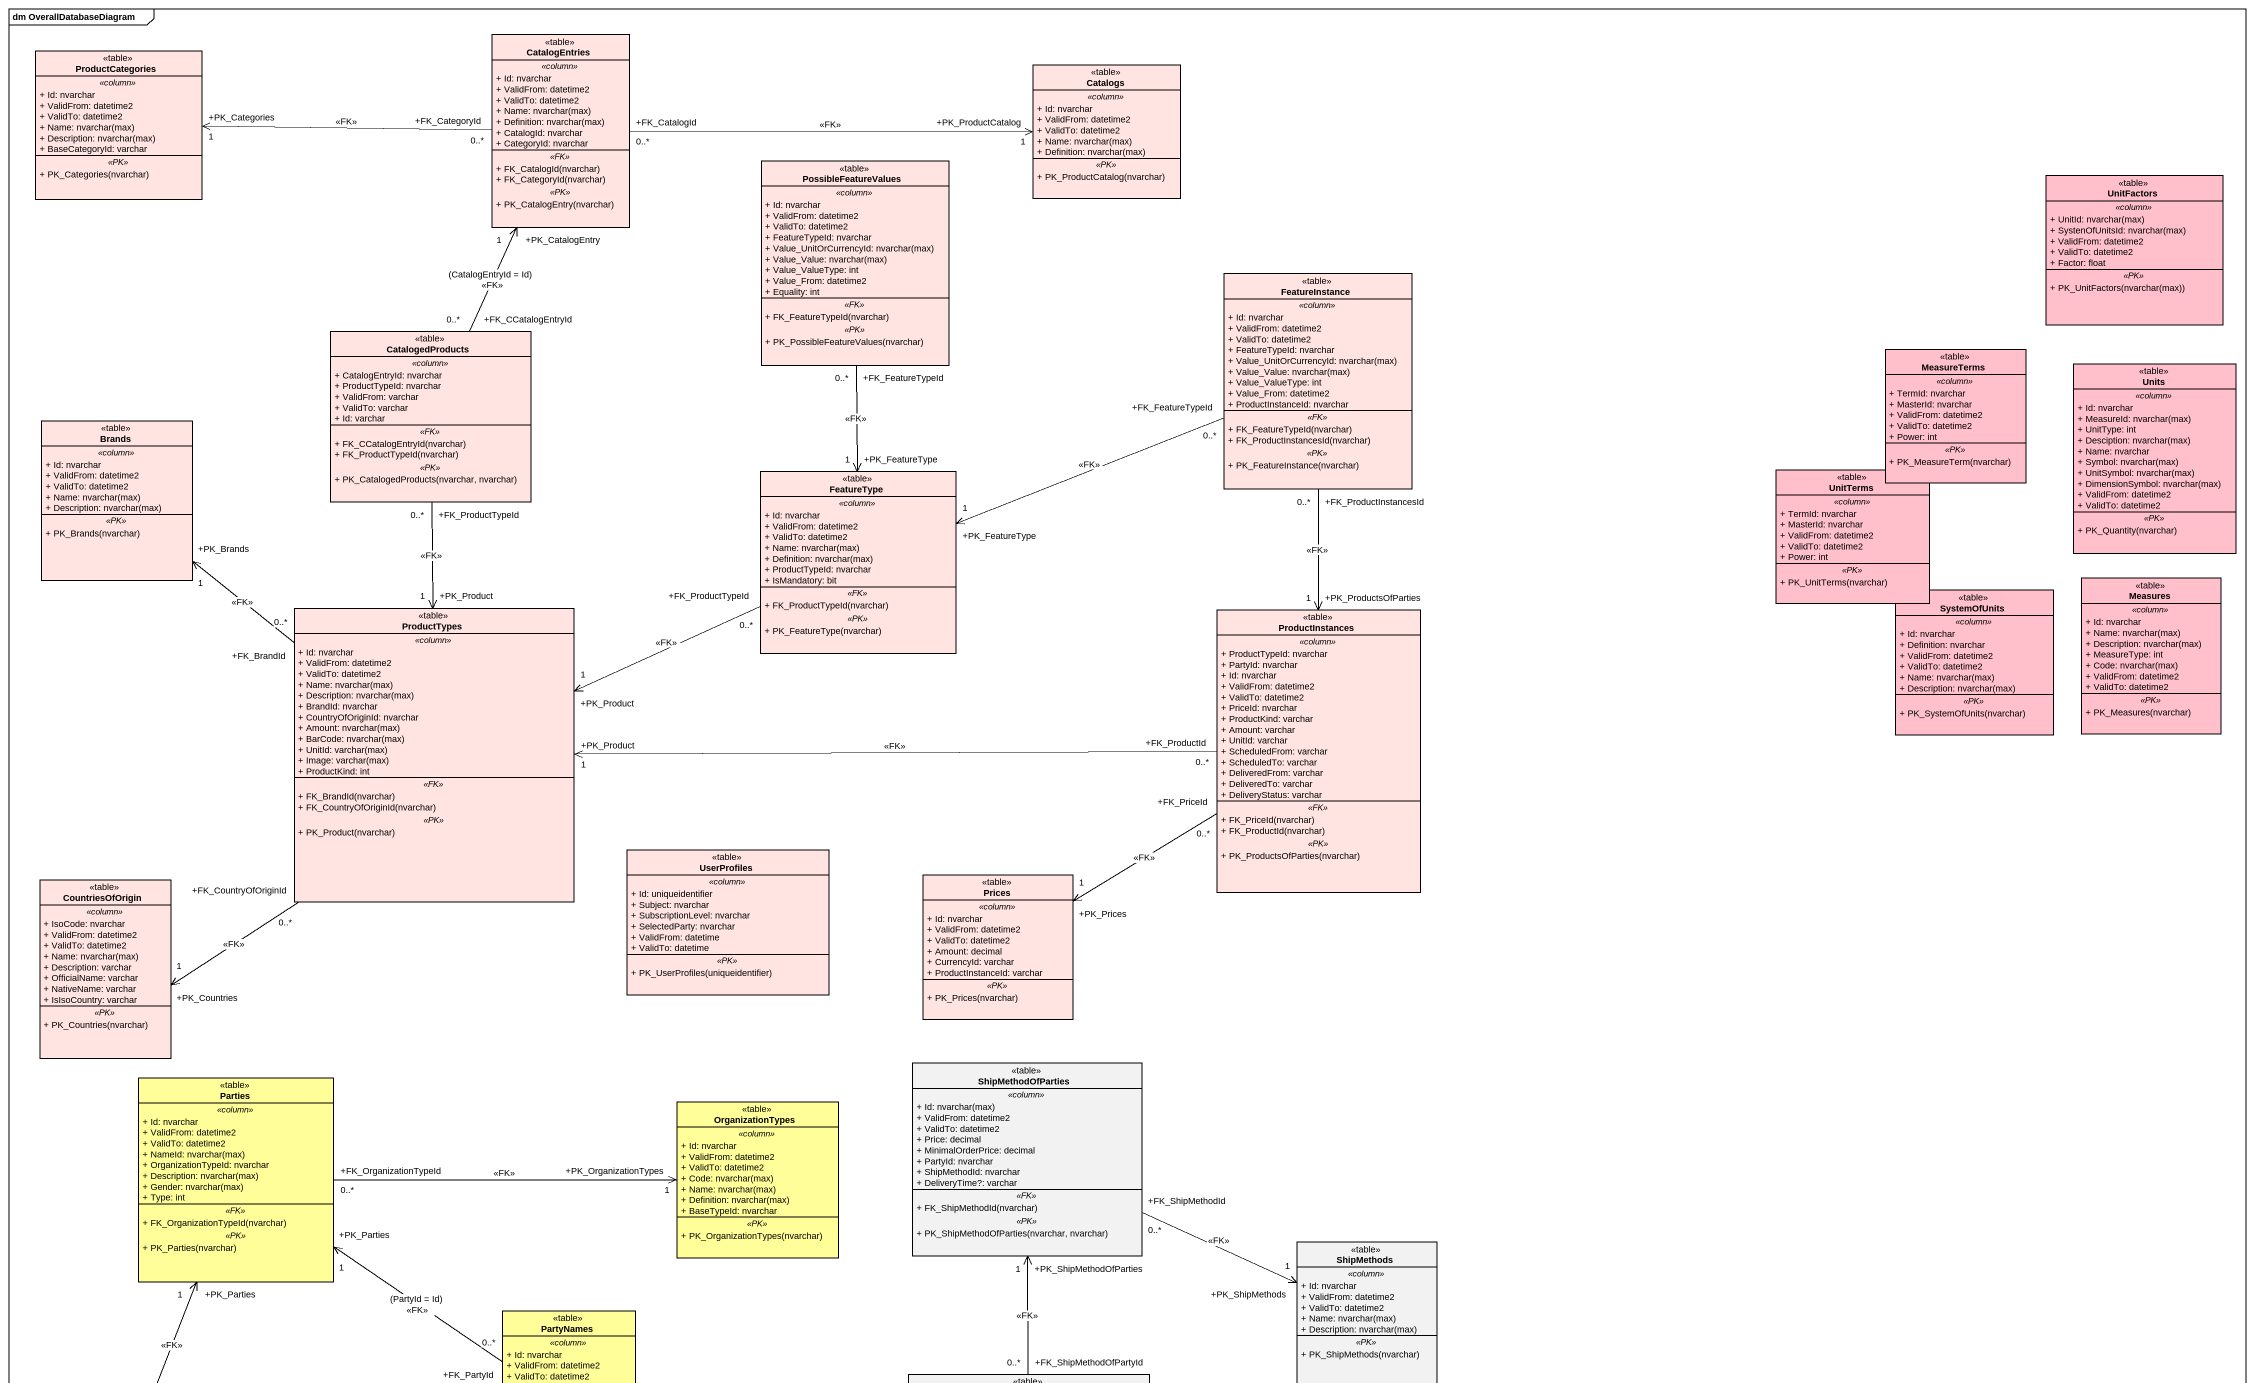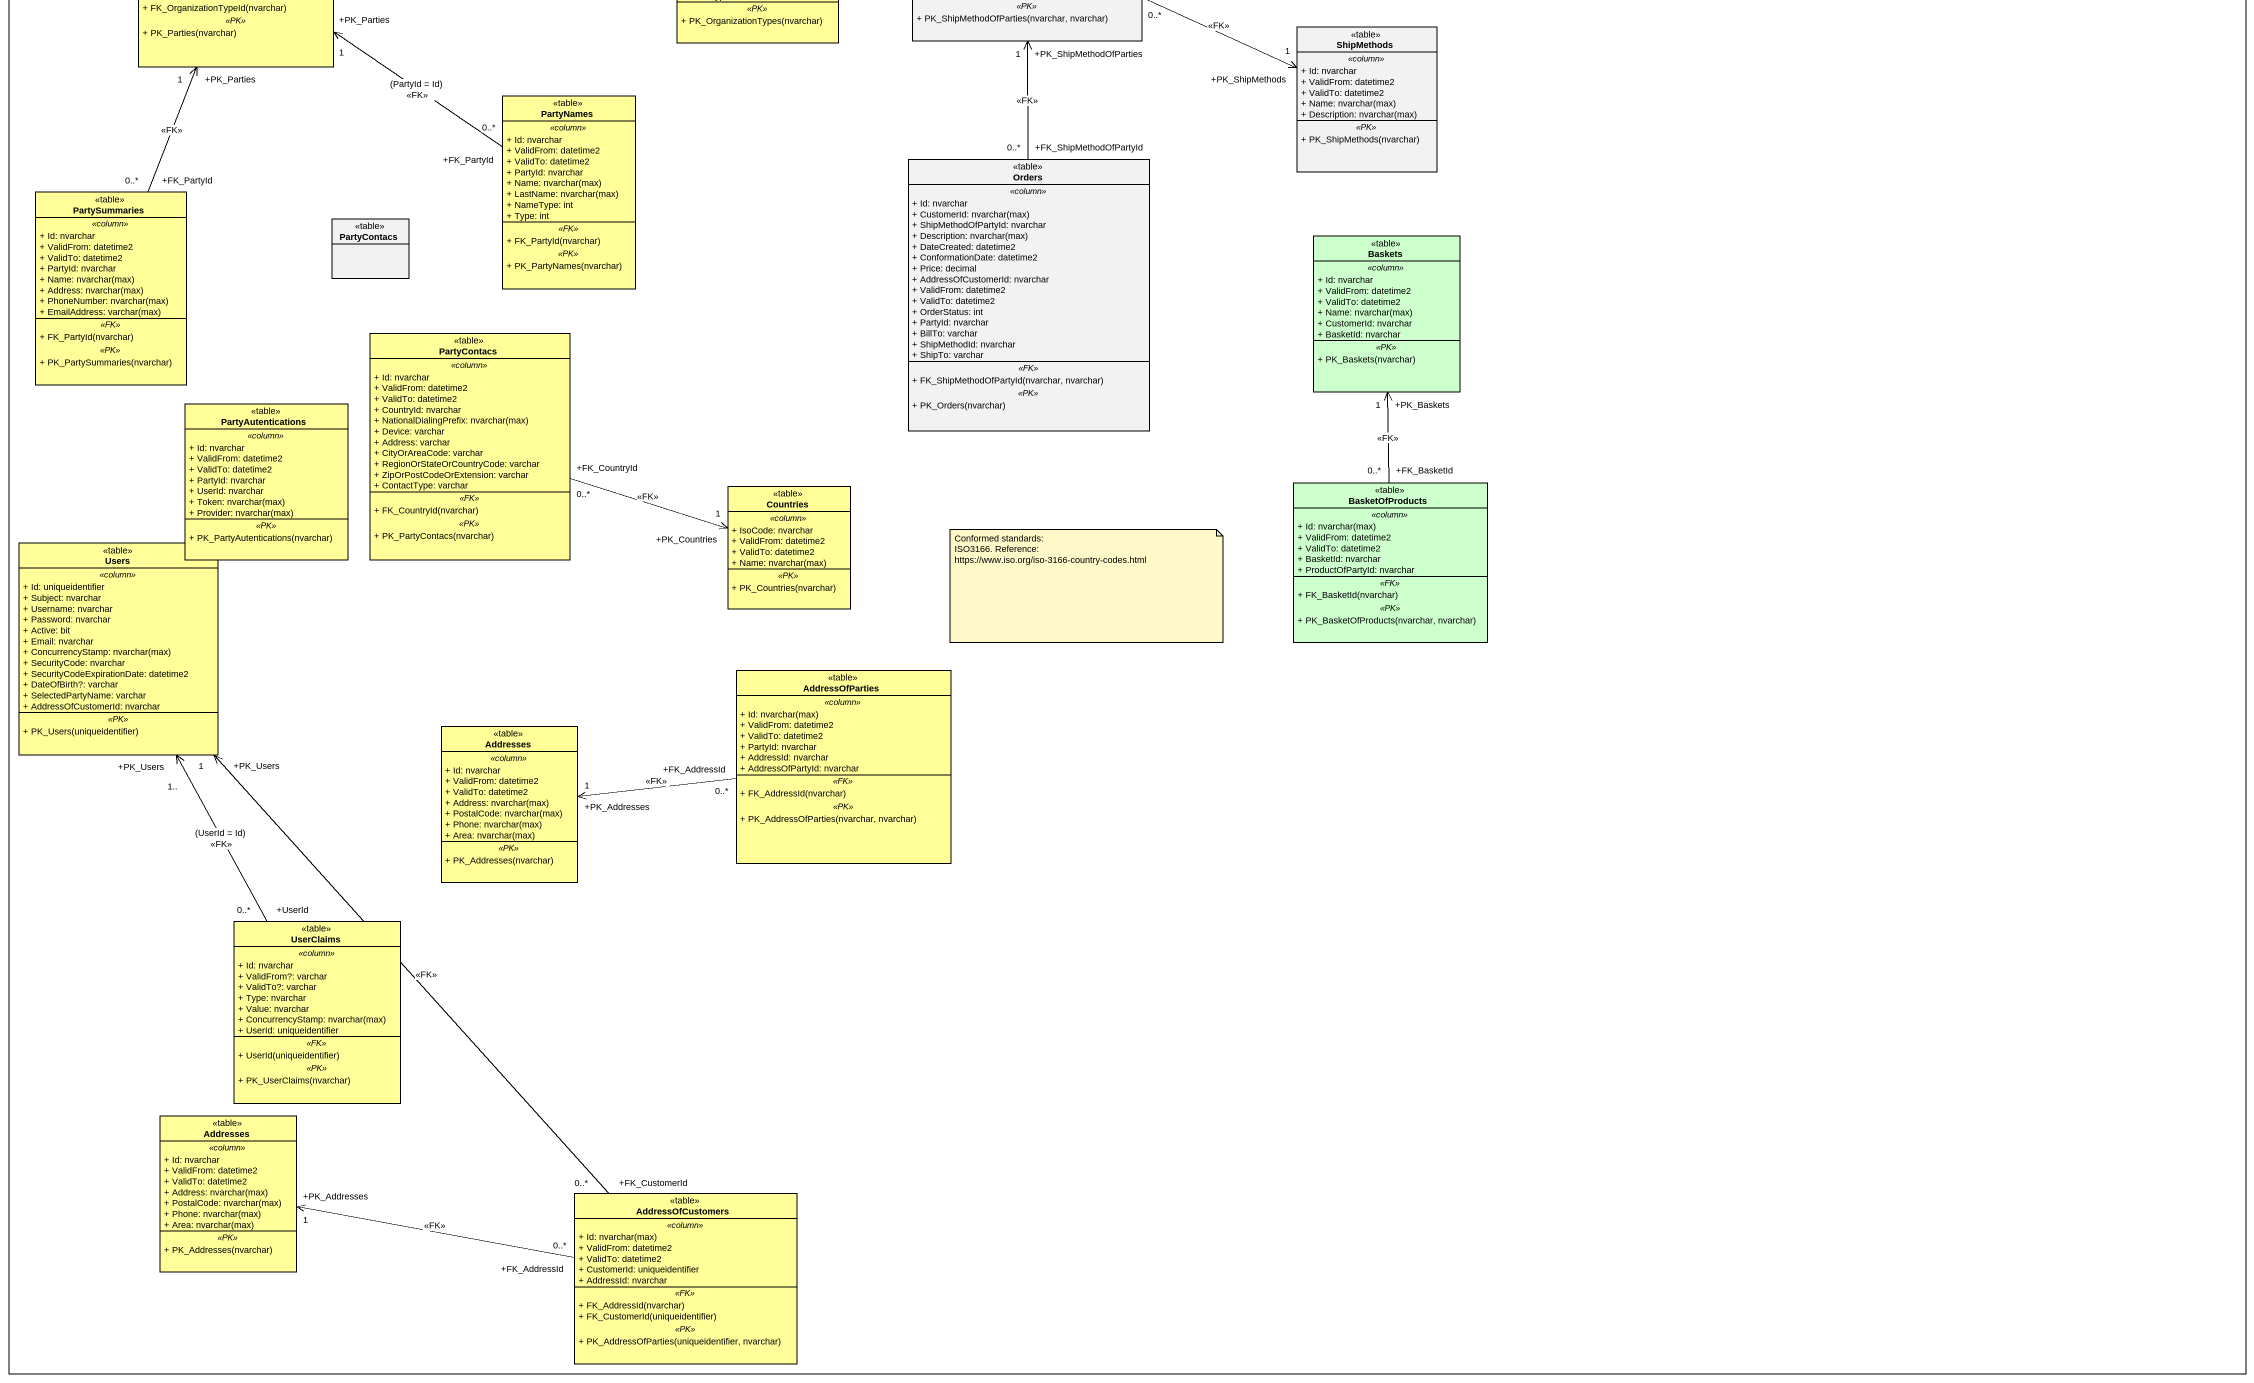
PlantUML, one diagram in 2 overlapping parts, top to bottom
@startuml
mainframe dm OverallDatabaseDiagram
hide circle
hide empty members
skinparam classAttributeIconSize 0
class ProductCategories <<table>> #FFE4E1 {
  .. <<column>> ..
  + Id: nvarchar
  + ValidFrom: datetime2
  + ValidTo: datetime2
  {field} + Name: nvarchar(max)
  {field} + Description: nvarchar(max)
  + BaseCategoryId: varchar
  .. <<PK>> ..
  + PK_Categories(nvarchar)
}
class CatalogEntries <<table>> #FFE4E1 {
  .. <<column>> ..
  + Id: nvarchar
  + ValidFrom: datetime2
  + ValidTo: datetime2
  {field} + Name: nvarchar(max)
  {field} + Definition: nvarchar(max)
  + CatalogId: nvarchar
  + CategoryId: nvarchar
  .. <<FK>> ..
  + FK_CatalogId(nvarchar)
  + FK_CategoryId(nvarchar)
  .. <<PK>> ..
  + PK_CatalogEntry(nvarchar)
}
class Catalogs <<table>> #FFE4E1 {
  .. <<column>> ..
  + Id: nvarchar
  + ValidFrom: datetime2
  + ValidTo: datetime2
  {field} + Name: nvarchar(max)
  {field} + Definition: nvarchar(max)
  .. <<PK>> ..
  + PK_ProductCatalog(nvarchar)
}
class PossibleFeatureValues <<table>> #FFE4E1 {
  .. <<column>> ..
  + Id: nvarchar
  + ValidFrom: datetime2
  + ValidTo: datetime2
  + FeatureTypeId: nvarchar
  {field} + Value_UnitOrCurrencyId: nvarchar(max)
  {field} + Value_Value: nvarchar(max)
  + Value_ValueType: int
  + Value_From: datetime2
  + Equality: int
  .. <<FK>> ..
  + FK_FeatureTypeId(nvarchar)
  .. <<PK>> ..
  + PK_PossibleFeatureValues(nvarchar)
}
class UnitFactors <<table>> #FFC0CB {
  .. <<column>> ..
  {field} + UnitId: nvarchar(max)
  {field} + SystenOfUnitsId: nvarchar(max)
  + ValidFrom: datetime2
  + ValidTo: datetime2
  + Factor: float
  .. <<PK>> ..
  + PK_UnitFactors(nvarchar(max))
}
class FeatureInstance <<table>> #FFE4E1 {
  .. <<column>> ..
  + Id: nvarchar
  + ValidFrom: datetime2
  + ValidTo: datetime2
  + FeatureTypeId: nvarchar
  {field} + Value_UnitOrCurrencyId: nvarchar(max)
  {field} + Value_Value: nvarchar(max)
  + Value_ValueType: int
  + Value_From: datetime2
  + ProductInstanceId: nvarchar
  .. <<FK>> ..
  + FK_FeatureTypeId(nvarchar)
  + FK_ProductInstancesId(nvarchar)
  .. <<PK>> ..
  + PK_FeatureInstance(nvarchar)
}
class CatalogedProducts <<table>> #FFE4E1 {
  .. <<column>> ..
  + CatalogEntryId: nvarchar
  + ProductTypeId: nvarchar
  + ValidFrom: varchar
  + ValidTo: varchar
  + Id: varchar
  .. <<FK>> ..
  + FK_CCatalogEntryId(nvarchar)
  + FK_ProductTypeId(nvarchar)
  .. <<PK>> ..
  + PK_CatalogedProducts(nvarchar, nvarchar)
}
class MeasureTerms <<table>> #FFC0CB {
  .. <<column>> ..
  + TermId: nvarchar
  + MasterId: nvarchar
  + ValidFrom: datetime2
  + ValidTo: datetime2
  + Power: int
  .. <<PK>> ..
  + PK_MeasureTerm(nvarchar)
}
class Units <<table>> #FFC0CB {
  .. <<column>> ..
  + Id: nvarchar
  {field} + MeasureId: nvarchar(max)
  + UnitType: int
  {field} + Desciption: nvarchar(max)
  + Name: nvarchar
  {field} + Symbol: nvarchar(max)
  {field} + UnitSymbol: nvarchar(max)
  {field} + DimensionSymbol: nvarchar(max)
  + ValidFrom: datetime2
  + ValidTo: datetime2
  .. <<PK>> ..
  + PK_Quantity(nvarchar)
}
class Brands <<table>> #FFE4E1 {
  .. <<column>> ..
  + Id: nvarchar
  + ValidFrom: datetime2
  + ValidTo: datetime2
  {field} + Name: nvarchar(max)
  {field} + Description: nvarchar(max)
  .. <<PK>> ..
  + PK_Brands(nvarchar)
}
class FeatureType <<table>> #FFE4E1 {
  .. <<column>> ..
  + Id: nvarchar
  + ValidFrom: datetime2
  + ValidTo: datetime2
  {field} + Name: nvarchar(max)
  {field} + Definition: nvarchar(max)
  + ProductTypeId: nvarchar
  + IsMandatory: bit
  .. <<FK>> ..
  + FK_ProductTypeId(nvarchar)
  .. <<PK>> ..
  + PK_FeatureType(nvarchar)
}
class UnitTerms <<table>> #FFC0CB {
  .. <<column>> ..
  + TermId: nvarchar
  + MasterId: nvarchar
  + ValidFrom: datetime2
  + ValidTo: datetime2
  + Power: int
  .. <<PK>> ..
  + PK_UnitTerms(nvarchar)
}
class SystemOfUnits <<table>> #FFC0CB {
  .. <<column>> ..
  + Id: nvarchar
  + Definition: nvarchar
  + ValidFrom: datetime2
  + ValidTo: datetime2
  {field} + Name: nvarchar(max)
  {field} + Description: nvarchar(max)
  .. <<PK>> ..
  + PK_SystemOfUnits(nvarchar)
}
class Measures <<table>> #FFC0CB {
  .. <<column>> ..
  + Id: nvarchar
  {field} + Name: nvarchar(max)
  {field} + Description: nvarchar(max)
  + MeasureType: int
  {field} + Code: nvarchar(max)
  + ValidFrom: datetime2
  + ValidTo: datetime2
  .. <<PK>> ..
  + PK_Measures(nvarchar)
}
class ProductTypes <<table>> #FFE4E1 {
  .. <<column>> ..
  + Id: nvarchar
  + ValidFrom: datetime2
  + ValidTo: datetime2
  {field} + Name: nvarchar(max)
  {field} + Description: nvarchar(max)
  + BrandId: nvarchar
  + CountryOfOriginId: nvarchar
  {field} + Amount: nvarchar(max)
  {field} + BarCode: nvarchar(max)
  {field} + UnitId: varchar(max)
  {field} + Image: varchar(max)
  + ProductKind: int
  .. <<FK>> ..
  + FK_BrandId(nvarchar)
  + FK_CountryOfOriginId(nvarchar)
  .. <<PK>> ..
  + PK_Product(nvarchar)
}
class ProductInstances <<table>> #FFE4E1 {
  .. <<column>> ..
  + ProductTypeId: nvarchar
  + PartyId: nvarchar
  + Id: nvarchar
  + ValidFrom: datetime2
  + ValidTo: datetime2
  + PriceId: nvarchar
  + ProductKind: varchar
  + Amount: varchar
  + UnitId: varchar
  + ScheduledFrom: varchar
  + ScheduledTo: varchar
  + DeliveredFrom: varchar
  + DeliveredTo: varchar
  + DeliveryStatus: varchar
  .. <<FK>> ..
  + FK_PriceId(nvarchar)
  + FK_ProductId(nvarchar)
  .. <<PK>> ..
  + PK_ProductsOfParties(nvarchar)
}
class UserProfiles <<table>> #FFE4E1 {
  .. <<column>> ..
  + Id: uniqueidentifier
  + Subject: nvarchar
  + SubscriptionLevel: nvarchar
  + SelectedParty: nvarchar
  + ValidFrom: datetime
  + ValidTo: datetime
  .. <<PK>> ..
  + PK_UserProfiles(uniqueidentifier)
}
class CountriesOfOrigin <<table>> #FFE4E1 {
  .. <<column>> ..
  + IsoCode: nvarchar
  + ValidFrom: datetime2
  + ValidTo: datetime2
  {field} + Name: nvarchar(max)
  + Description: varchar
  + OfficialName: varchar
  + NativeName: varchar
  + IsIsoCountry: varchar
  .. <<PK>> ..
  + PK_Countries(nvarchar)
}
class Prices <<table>> #FFE4E1 {
  .. <<column>> ..
  + Id: nvarchar
  + ValidFrom: datetime2
  + ValidTo: datetime2
  + Amount: decimal
  + CurrencyId: varchar
  + ProductInstanceId: varchar
  .. <<PK>> ..
  + PK_Prices(nvarchar)
}
class Parties <<table>> #FFFE99 {
  .. <<column>> ..
  + Id: nvarchar
  + ValidFrom: datetime2
  + ValidTo: datetime2
  {field} + NameId: nvarchar(max)
  + OrganizationTypeId: nvarchar
  {field} + Description: nvarchar(max)
  {field} + Gender: nvarchar(max)
  + Type: int
  .. <<FK>> ..
  + FK_OrganizationTypeId(nvarchar)
  .. <<PK>> ..
  + PK_Parties(nvarchar)
}
class ShipMethodOfParties <<table>> {
  .. <<column>> ..
  {field} + Id: nvarchar(max)
  + ValidFrom: datetime2
  + ValidTo: datetime2
  + Price: decimal
  + MinimalOrderPrice: decimal
  + PartyId: nvarchar
  + ShipMethodId: nvarchar
  + DeliveryTime?: varchar
  .. <<FK>> ..
  + FK_ShipMethodId(nvarchar)
  .. <<PK>> ..
  + PK_ShipMethodOfParties(nvarchar, nvarchar)
}
class OrganizationTypes <<table>> #FFFE99 {
  .. <<column>> ..
  + Id: nvarchar
  + ValidFrom: datetime2
  + ValidTo: datetime2
  {field} + Code: nvarchar(max)
  {field} + Name: nvarchar(max)
  {field} + Definition: nvarchar(max)
  + BaseTypeId: nvarchar
  .. <<PK>> ..
  + PK_OrganizationTypes(nvarchar)
}
class ShipMethods <<table>> {
  .. <<column>> ..
  + Id: nvarchar
  + ValidFrom: datetime2
  + ValidTo: datetime2
  {field} + Name: nvarchar(max)
  {field} + Description: nvarchar(max)
  .. <<PK>> ..
  + PK_ShipMethods(nvarchar)
}
class PartyNames <<table>> #FFFE99 {
  .. <<column>> ..
  + Id: nvarchar
  + ValidFrom: datetime2
  + ValidTo: datetime2
  + PartyId: nvarchar
  {field} + Name: nvarchar(max)
  {field} + LastName: nvarchar(max)
  + NameType: int
  + Type: int
  .. <<FK>> ..
  + FK_PartyId(nvarchar)
  .. <<PK>> ..
  + PK_PartyNames(nvarchar)
}
class PartySummaries <<table>> #FFFE99 {
  .. <<column>> ..
  + Id: nvarchar
  + ValidFrom: datetime2
  + ValidTo: datetime2
  + PartyId: nvarchar
  {field} + Name: nvarchar(max)
  {field} + Address: nvarchar(max)
  {field} + PhoneNumber: nvarchar(max)
  {field} + EmailAddress: varchar(max)
  .. <<FK>> ..
  + FK_PartyId(nvarchar)
  .. <<PK>> ..
  + PK_PartySummaries(nvarchar)
}
class Orders <<table>> {
  .. <<column>> ..
  + Id: nvarchar
  {field} + CustomerId: nvarchar(max)
  + ShipMethodOfPartyId: nvarchar
  {field} + Description: nvarchar(max)
  + DateCreated: datetime2
  + ConformationDate: datetime2
  + Price: decimal
  + AddressOfCustomerId: nvarchar
  + ValidFrom: datetime2
  + ValidTo: datetime2
  + OrderStatus: int
  + PartyId: nvarchar
  + BillTo: varchar
  + ShipMethodId: nvarchar
  + ShipTo: varchar
  .. <<FK>> ..
  + FK_ShipMethodOfPartyId(nvarchar, nvarchar)
  .. <<PK>> ..
  + PK_Orders(nvarchar)
}
class PartyContacs <<table>>
class Baskets <<table>> #CCFFCC {
  .. <<column>> ..
  + Id: nvarchar
  + ValidFrom: datetime2
  + ValidTo: datetime2
  {field} + Name: nvarchar(max)
  + CustomerId: nvarchar
  + BasketId: nvarchar
  .. <<PK>> ..
  + PK_Baskets(nvarchar)
}
class "PartyContacs" as PartyContacs_2 <<table>> #FFFE99 {
  .. <<column>> ..
  + Id: nvarchar
  + ValidFrom: datetime2
  + ValidTo: datetime2
  + CountryId: nvarchar
  {field} + NationalDialingPrefix: nvarchar(max)
  + Device: varchar
  + Address: varchar
  + CityOrAreaCode: varchar
  + RegionOrStateOrCountryCode: varchar
  + ZipOrPostCodeOrExtension: varchar
  + ContactType: varchar
  .. <<FK>> ..
  + FK_CountryId(nvarchar)
  .. <<PK>> ..
  + PK_PartyContacs(nvarchar)
}
class PartyAutentications <<table>> #FFFE99 {
  .. <<column>> ..
  + Id: nvarchar
  + ValidFrom: datetime2
  + ValidTo: datetime2
  + PartyId: nvarchar
  + UserId: nvarchar
  {field} + Token: nvarchar(max)
  {field} + Provider: nvarchar(max)
  .. <<PK>> ..
  + PK_PartyAutentications(nvarchar)
}
class Countries <<table>> #FFFE99 {
  .. <<column>> ..
  + IsoCode: nvarchar
  + ValidFrom: datetime2
  + ValidTo: datetime2
  {field} + Name: nvarchar(max)
  .. <<PK>> ..
  + PK_Countries(nvarchar)
}
class BasketOfProducts <<table>> #CCFFCC {
  .. <<column>> ..
  {field} + Id: nvarchar(max)
  + ValidFrom: datetime2
  + ValidTo: datetime2
  + BasketId: nvarchar
  + ProductOfPartyId: nvarchar
  .. <<FK>> ..
  + FK_BasketId(nvarchar)
  .. <<PK>> ..
  + PK_BasketOfProducts(nvarchar, nvarchar)
}
class Users <<table>> #FFFE99 {
  .. <<column>> ..
  + Id: uniqueidentifier
  + Subject: nvarchar
  + Username: nvarchar
  + Password: nvarchar
  + Active: bit
  + Email: nvarchar
  {field} + ConcurrencyStamp: nvarchar(max)
  + SecurityCode: nvarchar
  + SecurityCodeExpirationDate: datetime2
  + DateOfBirth?: varchar
  + SelectedPartyName: varchar
  + AddressOfCustomerId: nvarchar
  .. <<PK>> ..
  + PK_Users(uniqueidentifier)
}
class AddressOfParties <<table>> #FFFE99 {
  .. <<column>> ..
  {field} + Id: nvarchar(max)
  + ValidFrom: datetime2
  + ValidTo: datetime2
  + PartyId: nvarchar
  + AddressId: nvarchar
  + AddressOfPartyId: nvarchar
  .. <<FK>> ..
  + FK_AddressId(nvarchar)
  .. <<PK>> ..
  + PK_AddressOfParties(nvarchar, nvarchar)
}
class Addresses <<table>> #FFFE99 {
  .. <<column>> ..
  + Id: nvarchar
  + ValidFrom: datetime2
  + ValidTo: datetime2
  {field} + Address: nvarchar(max)
  {field} + PostalCode: nvarchar(max)
  {field} + Phone: nvarchar(max)
  {field} + Area: nvarchar(max)
  .. <<PK>> ..
  + PK_Addresses(nvarchar)
}
class UserClaims <<table>> #FFFE99 {
  .. <<column>> ..
  + Id: nvarchar
  + ValidFrom?: varchar
  + ValidTo?: varchar
  + Type: nvarchar
  + Value: nvarchar
  {field} + ConcurrencyStamp: nvarchar(max)
  + UserId: uniqueidentifier
  .. <<FK>> ..
  + UserId(uniqueidentifier)
  .. <<PK>> ..
  + PK_UserClaims(nvarchar)
}
class "Addresses" as Addresses_2 <<table>> #FFFE99 {
  .. <<column>> ..
  + Id: nvarchar
  + ValidFrom: datetime2
  + ValidTo: datetime2
  {field} + Address: nvarchar(max)
  {field} + PostalCode: nvarchar(max)
  {field} + Phone: nvarchar(max)
  {field} + Area: nvarchar(max)
  .. <<PK>> ..
  + PK_Addresses(nvarchar)
}
class AddressOfCustomers <<table>> #FFFE99 {
  .. <<column>> ..
  {field} + Id: nvarchar(max)
  + ValidFrom: datetime2
  + ValidTo: datetime2
  + CustomerId: uniqueidentifier
  + AddressId: nvarchar
  .. <<FK>> ..
  + FK_AddressId(nvarchar)
  + FK_CustomerId(uniqueidentifier)
  .. <<PK>> ..
  + PK_AddressOfParties(uniqueidentifier, nvarchar)
}
CatalogEntries "+FK_CategoryId\n0..*" -left-> "+PK_Categories\n1" ProductCategories : <<FK>>
CatalogEntries "+FK_CatalogId\n0..*" -right-> "+PK_ProductCatalog\n1" Catalogs : <<FK>>
PossibleFeatureValues "+FK_FeatureTypeId\n0..*" --> "+PK_FeatureType\n1" FeatureType : <<FK>>
FeatureInstance "+FK_FeatureTypeId\n0..*" -left-> "+PK_FeatureType\n1" FeatureType : <<FK>>
FeatureInstance "+FK_ProductInstancesId\n0..*" --> "+PK_ProductsOfParties\n1" ProductInstances : <<FK>>
CatalogedProducts "+FK_CCatalogEntryId\n0..*" -up-> "+PK_CatalogEntry\n1" CatalogEntries : (CatalogEntryId = Id)\n<<FK>>
CatalogedProducts "+FK_ProductTypeId\n0..*" --> "+PK_Product\n1" ProductTypes : <<FK>>
FeatureType "+FK_ProductTypeId\n0..*" -left-> "+PK_Product\n1" ProductTypes : <<FK>>
ProductTypes "+FK_BrandId\n0..*" -up-> "+PK_Brands\n1" Brands : <<FK>>
ProductTypes "+FK_CountryOfOriginId\n0..*" --> "+PK_Countries\n1" CountriesOfOrigin : <<FK>>
ProductInstances "+FK_ProductId\n0..*" -left-> "+PK_Product\n1" ProductTypes : <<FK>>
ProductInstances "+FK_PriceId\n0..*" --> "+PK_Prices\n1" Prices : <<FK>>
Parties "+FK_OrganizationTypeId\n0..*" -right-> "+PK_OrganizationTypes\n1" OrganizationTypes : <<FK>>
ShipMethodOfParties "+FK_ShipMethodId\n0..*" -right-> "+PK_ShipMethods\n1" ShipMethods : <<FK>>
PartyNames "+FK_PartyId\n0..*" -up-> "+PK_Parties\n1" Parties : (PartyId = Id)\n<<FK>>
PartySummaries "+FK_PartyId\n0..*" -up-> "+PK_Parties\n1" Parties : <<FK>>
Orders "+FK_ShipMethodOfPartyId\n0..*" -up-> "+PK_ShipMethodOfParties\n1" ShipMethodOfParties : <<FK>>
PartyContacs_2 "+FK_CountryId\n0..*" -right-> "+PK_Countries\n1" Countries : <<FK>>
BasketOfProducts "+FK_BasketId\n0..*" -up-> "+PK_Baskets\n1" Baskets : <<FK>>
AddressOfParties "+FK_AddressId\n0..*" -left-> "+PK_Addresses\n1" Addresses : <<FK>>
UserClaims "+UserId\n0..*" -up-> "+PK_Users\n1.." Users : (UserId = Id)\n<<FK>>
AddressOfCustomers "+FK_CustomerId\n0..*" -up-> "+PK_Users\n1" Users : <<FK>>
AddressOfCustomers "+FK_AddressId\n0..*" -left-> "+PK_Addresses\n1" Addresses_2 : <<FK>>
note as N1
  Conformed standards:
  ISO3166. Reference: https://www.iso.org/iso-3166-country-codes.html
end note
@enduml
